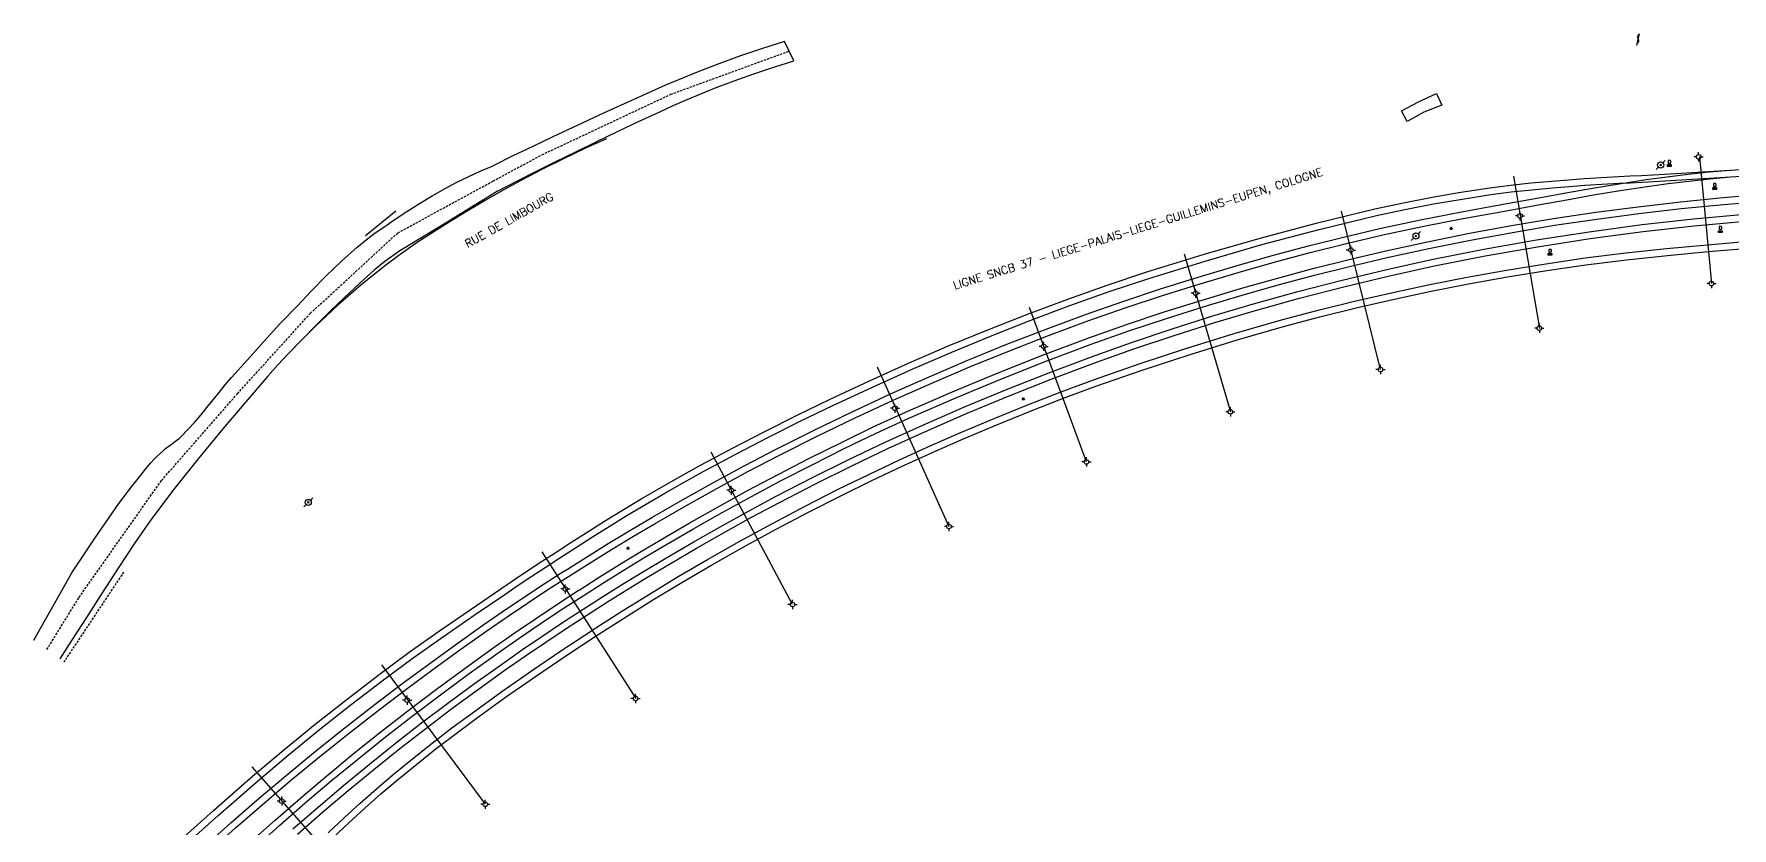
# Model space of a CAD drawing. Header units: millimetres. Extents: x 257000 to 258003, y 144043 to 145001.
# Drawn here: x 257050.1 to 257421.6, y 144420.5 to 144594.1 of the extents above; entities that cross this region are included whole.
import ezdxf
from ezdxf.enums import TextEntityAlignment as Align

# ---------------------------------------------------------------- set-up
doc = ezdxf.new("R2010")
doc.units = ezdxf.units.MM
doc.linetypes.add('DASHED', pattern=[0.75, 0.5, -0.25])
doc.layers.get('0').update_dxf_attribs({"linetype": 'CONTINUOUS'})
for name, color, linetype in [('W0001', 6, 'DASHED'), ('W0008', 7, 'CONTINUOUS'), ('W0010', 4, 'CONTINUOUS'), ('W0104', 1, 'CONTINUOUS'), ('W0112', 1, 'DASHED'), ('W0214', 2, 'CONTINUOUS'), ('W0310', 3, 'CONTINUOUS'), ('W0438', 7, 'CONTINUOUS'), ('W0473', 7, 'CONTINUOUS'), ('W0610', 7, 'CONTINUOUS'), ('W0611', 7, 'CONTINUOUS'), ('W0700', 7, 'CONTINUOUS'), ('W0850', 7, 'CONTINUOUS'), ('W0989', 7, 'CONTINUOUS')]:
    doc.layers.add(name, color=color, linetype=linetype)
doc.styles.get("Standard").update_dxf_attribs({"font": 'romans.shx', "width": 0.85})

# ---------------------------------------------------------------- blocks, each defined once
blk = doc.blocks.new('T610')
for p, q in [((-0.500001, 0), (-1.000002, 0)), ((0, 0.500001), (0, 1.000002)), ((0.500001, 0), (1.000002, 0)), ((0, -0.500001), (0, -1.000002))]:
    blk.add_line(p, q)
blk.add_ellipse((0, 0), major_axis=(-0.353554, 0.353554), ratio=1, start_param=3.926990817, end_param=10.2101761242)
blk = doc.blocks.new('T473')
for p, q in [((-0.166667, 0.166667), (0.166667, -0.166667)), ((-0.166667, -0.166667), (0.166667, 0.166667)), ((0.500001, 0.500001), (1.000002, 1.000002)), ((-1.000002, -1.000002), (-0.500001, -0.500001))]:
    blk.add_line(p, q)
blk.add_ellipse((0, 0), major_axis=(0.471405, 0.471405), ratio=1, start_param=5.4977871438, end_param=11.780972451)
blk = doc.blocks.new('T850')
for p, q in [((-0.25, -0.15), (0, 0.32)), ((0, 0.32), (0.25, -0.15)), ((-0.25, -0.15), (0.25, -0.15))]:
    blk.add_line(p, q)
for major_axis in [(-0.106, 0.106), (-0.0354, 0.0354), (-0.0236, 0.0236)]:
    blk.add_ellipse((0, 0), major_axis=major_axis, ratio=1, start_param=3.926991, end_param=10.210176)
blk = doc.blocks.new('T438')
for p, q in [((-0.4, 0.2), (0.4, 0.2)), ((-0.4, -0.2), (-0.4, 0.2)), ((0.15, 1.1), (-0.3, 1.1)), ((-0.3, 1.1), (-0.3, 0.5)), ((-0.3, 0.5), (0.15, 0.5)), ((0.3, 0.65), (0.3, 0.95)), ((0.4, 0.2), (0.4, -0.2))]:
    blk.add_line(p, q)
at = {"flags": 128}
for points in [[(-0.4, -0.2), (0.4, 0.2)], [(0.4, -0.2), (-0.4, -0.2)]]:
    blk.add_lwpolyline(points, dxfattribs=at)
for centre, major_axis, start_param, end_param in [((0.15, 0.95), (0.106, -0.106), 0.785398, 2.356194), ((0.15, 0.65), (0.106, 0.106), 3.926991, 5.497787)]:
    blk.add_ellipse(centre, major_axis=major_axis, ratio=1, start_param=start_param, end_param=end_param)
blk = doc.blocks.new('t310o')
at = {"color": 0, "linetype": 'Continuous'}
for centre, start, end in [((-0.5, 0.38), 216.8699, 323.1304), ((0.5, -0.37), 36.8699, 143.1303)]:
    blk.add_arc(centre, 0.625, start, end, dxfattribs=at)

msp = doc.modelspace()

# ---------------------------------------------------------------- linework, layer by layer
at = {"layer": 'W0001'}
msp.add_lwpolyline([(257052.96, 144459.53), (257059.99, 144470.93), (257078.04, 144496.5), (257094.65, 144515.48), (257110.56, 144533.01), (257129.71, 144550.63), (257150.57, 144561.99), (257161.26, 144567.73), (257189.4, 144580.94), (257215.32, 144590.4)], dxfattribs=at)
at = {"layer": 'W0008'}
for points in [[(257214.3, 144592.53), (257209.47, 144591), (257204.68, 144589.37), (257199.91, 144587.64), (257195.19, 144585.82), (257188.31, 144582.96), (257181.51, 144579.92), (257174.75, 144576.8), (257168, 144573.66), (257163.62, 144571.62), (257159.26, 144569.55), (257154.91, 144567.46), (257150.58, 144565.34)], [(257216.33, 144588.27), (257214.3, 144592.53)], [(257151.55, 144559.79), (257155.78, 144561.96), (257160.03, 144564.11), (257164.28, 144566.23), (257168.55, 144568.33), (257173.14, 144570.58), (257177.75, 144572.81), (257182.37, 144575), (257187.01, 144577.14), (257189.99, 144578.48), (257192.98, 144579.79), (257195.99, 144581.06), (257199.02, 144582.27), (257203.31, 144583.89), (257207.62, 144585.42), (257211.96, 144586.89), (257216.33, 144588.27)], [(257050.13, 144461.56), (257050.13, 144461.56), (257058.42, 144476.29), (257063.5, 144483.93), (257068.73, 144491.47), (257069.62, 144492.69), (257070.53, 144493.89), (257071.46, 144495.07), (257072.39, 144496.26), (257073.2, 144497.3), (257074.01, 144498.34), (257074.84, 144499.36), (257075.7, 144500.36), (257076.36, 144501.06), (257077.04, 144501.75), (257077.73, 144502.41), (257078.45, 144503.06), (257078.92, 144503.46), (257079.41, 144503.84), (257079.9, 144504.2), (257080.4, 144504.57), (257080.9, 144504.93), (257081.39, 144505.31), (257081.87, 144505.7), (257082.33, 144506.12), (257083.82, 144507.63), (257085.26, 144509.2), (257086.64, 144510.81), (257087.98, 144512.46), (257089.3, 144514.12), (257090.63, 144515.77), (257091.97, 144517.41), (257093.36, 144519.02), (257096.88, 144522.98), (257100.42, 144526.91), (257104.02, 144530.81), (257107.67, 144534.65), (257110.86, 144537.96), (257114.08, 144541.25), (257117.38, 144544.46), (257120.82, 144547.53), (257122.78, 144549.11), (257124.8, 144550.62), (257126.86, 144552.07), (257128.95, 144553.49), (257131.67, 144555.3), (257134.43, 144557.06), (257137.23, 144558.75), (257140.08, 144560.36), (257142.65, 144561.72), (257145.26, 144563), (257147.9, 144564.2), (257150.58, 144565.34)], [(257151.55, 144559.79), (257148.82, 144558.11), (257146.09, 144556.43), (257143.36, 144554.74), (257140.64, 144553.04), (257137.16, 144550.93), (257133.65, 144548.85), (257130.19, 144546.7), (257126.85, 144544.35), (257124.55, 144542.51), (257122.35, 144540.55), (257120.22, 144538.53), (257118.09, 144536.51), (257114.95, 144533.5), (257111.84, 144530.45), (257108.78, 144527.36), (257105.77, 144524.22), (257103.5, 144521.77), (257101.27, 144519.28), (257099.07, 144516.76), (257096.9, 144514.22), (257091.47, 144507.76), (257086.08, 144501.25), (257080.82, 144494.65), (257075.73, 144487.9), (257072.05, 144482.66), (257068.53, 144477.31), (257065.08, 144471.92), (257061.61, 144466.54), (257058.33, 144461.49), (257055.8, 144457.48)]]:
    msp.add_lwpolyline(points, dxfattribs=at)
at = {"layer": 'W0010'}
msp.add_lwpolyline([(257129.3, 144555.38), (257122.68, 144550.02)], dxfattribs=at)
at = {"layer": 'W0104'}
msp.add_lwpolyline([(257358.1, 144578.57), (257354.17, 144577.03), (257350.49, 144575.02), (257349.29, 144577.34), (257353.01, 144579.33), (257356.96, 144581.11)], close=True, dxfattribs=at)
at = {"layer": 'W0112'}
msp.add_lwpolyline([(257069.73, 144476.45), (257056.69, 144456.84), (257056.69, 144456.84)], dxfattribs=at)
at = {"layer": 'W0214'}
msp.add_lwpolyline([(257175.35, 144571.24), (257170.65, 144569.09), (257165.99, 144566.86), (257161.37, 144564.55), (257156.79, 144562.15), (257152.78, 144559.96), (257148.8, 144557.7), (257144.87, 144555.37), (257140.98, 144552.98), (257137.35, 144550.69), (257133.76, 144548.36), (257130.22, 144545.94), (257126.79, 144543.37), (257121.62, 144539.18), (257116.61, 144534.81), (257111.75, 144530.27), (257107.05, 144525.56)], dxfattribs=at)
at = {"layer": 'W0310'}
msp.add_lwpolyline([(257401.29, 144594.14), (257400.67, 144591.62)], dxfattribs=at)
at = {"layer": 'W0611'}
for points in [[(257414.44, 144567.24), (257417.07, 144539.58)], [(257373.74, 144563.08), (257379.44, 144529.75)], [(257336.1, 144555.41), (257344.64, 144520.76)], [(257301.73, 144546.03), (257311.87, 144511.51)], [(257280.34, 144500.56), (257267.9, 144534.3)], [(257234.55, 144521.36), (257250.29, 144486.4)], [(257216.04, 144469.34), (257198.26, 144502.69)], [(257161.21, 144480.86), (257181.76, 144448.82)], [(257126.12, 144456.21), (257148.81, 144425.7)], [(257097.82, 144433.9), (257123.15, 144404.95)]]:
    msp.add_lwpolyline(points, dxfattribs=at)
at = {"layer": 'W0700'}
for points in [[(257164.14, 144480.66), (257167.79, 144483.06), (257171.47, 144485.42), (257175.18, 144487.74), (257178.9, 144490.01), (257183.12, 144492.54), (257187.37, 144495.02), (257191.64, 144497.45), (257195.95, 144499.82), (257202.96, 144503.57), (257210.01, 144507.24), (257217.11, 144510.81), (257224.27, 144514.27), (257232.91, 144518.3), (257241.61, 144522.21), (257250.36, 144525.98), (257259.18, 144529.6), (257267.69, 144532.95), (257276.25, 144536.16), (257284.86, 144539.23), (257293.54, 144542.11), (257305.91, 144545.93), (257318.36, 144549.52), (257330.88, 144552.84), (257343.47, 144555.88), (257349.71, 144557.24), (257355.98, 144558.45), (257362.27, 144559.53), (257368.59, 144560.49), (257373.11, 144561.07), (257377.65, 144561.56), (257382.19, 144561.98), (257386.74, 144562.35), (257389.25, 144562.54), (257391.75, 144562.7), (257394.26, 144562.85), (257396.77, 144562.98), (257399.28, 144563.1), (257401.79, 144563.22), (257404.3, 144563.35), (257406.81, 144563.5), (257410.42, 144563.71), (257414.03, 144563.93), (257417.63, 144564.15), (257421.24, 144564.38)], [(257164.97, 144479.41), (257168.61, 144481.8), (257172.28, 144484.15), (257175.96, 144486.46), (257179.68, 144488.73), (257183.88, 144491.24), (257188.11, 144493.72), (257192.37, 144496.14), (257196.66, 144498.51), (257203.65, 144502.25), (257210.69, 144505.9), (257217.77, 144509.46), (257224.91, 144512.92), (257233.53, 144516.93), (257242.21, 144520.83), (257250.94, 144524.59), (257259.74, 144528.21), (257268.22, 144531.55), (257276.75, 144534.75), (257285.34, 144537.81), (257293.99, 144540.68), (257306.34, 144544.49), (257318.75, 144548.07), (257331.24, 144551.39), (257343.81, 144554.42), (257350.02, 144555.77), (257356.26, 144556.97), (257362.52, 144558.05), (257368.8, 144559), (257373.3, 144559.59), (257377.81, 144560.07), (257382.34, 144560.48), (257386.86, 144560.86), (257389.36, 144561.05), (257391.87, 144561.21), (257394.37, 144561.35), (257396.88, 144561.48), (257399.38, 144561.6), (257401.89, 144561.73), (257404.4, 144561.86), (257406.9, 144562), (257410.51, 144562.21), (257414.12, 144562.43), (257417.72, 144562.65), (257421.33, 144562.88)], [(257166.28, 144476.77), (257170.98, 144479.76), (257175.72, 144482.69), (257180.49, 144485.57), (257185.29, 144488.4), (257192.02, 144492.26), (257198.8, 144496.06), (257205.62, 144499.77), (257212.51, 144503.36), (257220.77, 144507.51), (257229.09, 144511.53), (257237.48, 144515.43), (257245.92, 144519.19), (257254.4, 144522.8), (257262.94, 144526.27), (257271.53, 144529.61), (257280.17, 144532.8), (257288.34, 144535.66), (257296.56, 144538.37), (257304.82, 144540.96), (257313.11, 144543.43), (257321, 144545.66), (257328.93, 144547.78), (257336.88, 144549.78), (257344.86, 144551.65), (257353.45, 144553.49), (257362.07, 144555.17), (257370.7, 144556.75), (257379.34, 144558.32), (257385.19, 144559.38), (257391.05, 144560.42), (257396.92, 144561.4), (257402.8, 144562.29), (257407.39, 144562.91), (257411.99, 144563.47), (257416.6, 144563.96), (257421.21, 144564.38), (257425.52, 144564.67)], [(257167.09, 144475.51), (257171.78, 144478.49), (257176.5, 144481.41), (257181.25, 144484.28), (257186.04, 144487.1), (257192.76, 144490.95), (257199.52, 144494.74), (257206.32, 144498.44), (257213.19, 144502.02), (257221.43, 144506.16), (257229.73, 144510.18), (257238.1, 144514.06), (257246.52, 144517.81), (257254.98, 144521.41), (257263.49, 144524.88), (257272.06, 144528.21), (257280.68, 144531.39), (257288.83, 144534.24), (257297.02, 144536.94), (257305.26, 144539.52), (257313.53, 144541.98), (257321.4, 144544.21), (257329.3, 144546.32), (257337.23, 144548.32), (257345.19, 144550.18), (257353.76, 144552.02), (257362.36, 144553.7), (257370.98, 144555.28), (257379.61, 144556.84), (257385.44, 144557.9), (257391.29, 144558.94), (257397.14, 144559.92), (257403.01, 144560.8), (257407.58, 144561.42), (257412.16, 144561.98), (257416.74, 144562.47), (257421.33, 144562.88), (257425.63, 144563.18)], [(257169.41, 144472.54), (257173.79, 144475.34), (257178.19, 144478.09), (257182.63, 144480.79), (257187.1, 144483.44), (257193.49, 144487.15), (257199.92, 144490.78), (257206.39, 144494.34), (257212.91, 144497.81), (257219.81, 144501.36), (257226.74, 144504.83), (257233.73, 144508.2), (257240.78, 144511.43), (257250.7, 144515.76), (257260.7, 144519.92), (257270.77, 144523.91), (257280.91, 144527.71), (257289.12, 144530.61), (257297.38, 144533.35), (257305.69, 144535.96), (257314.03, 144538.45), (257321.94, 144540.7), (257329.87, 144542.83), (257337.84, 144544.84), (257345.83, 144546.72), (257354.96, 144548.71), (257364.12, 144550.55), (257373.31, 144552.24), (257382.52, 144553.78), (257391.76, 144555.15), (257401.03, 144556.37), (257410.31, 144557.44), (257419.61, 144558.37), (257429.09, 144559.16)], [(257170.23, 144471.28), (257174.59, 144474.07), (257178.98, 144476.81), (257183.4, 144479.51), (257187.86, 144482.15), (257194.23, 144485.84), (257200.64, 144489.47), (257207.1, 144493.02), (257213.61, 144496.48), (257220.48, 144500.02), (257227.39, 144503.48), (257234.36, 144506.84), (257241.39, 144510.06), (257251.29, 144514.38), (257261.26, 144518.53), (257271.3, 144522.51), (257281.42, 144526.3), (257289.61, 144529.19), (257297.85, 144531.93), (257306.13, 144534.53), (257314.45, 144537.01), (257322.33, 144539.25), (257330.24, 144541.38), (257338.19, 144543.39), (257346.17, 144545.26), (257355.27, 144547.24), (257364.4, 144549.08), (257373.56, 144550.76), (257382.76, 144552.3), (257391.98, 144553.67), (257401.22, 144554.88), (257410.48, 144555.95), (257419.75, 144556.88), (257429.21, 144557.66)], [(257170.28, 144468.32), (257174.75, 144471.2), (257179.26, 144474.02), (257183.8, 144476.79), (257188.37, 144479.52), (257194.34, 144483), (257200.35, 144486.43), (257206.4, 144489.78), (257212.51, 144493.04), (257220.43, 144497.11), (257228.4, 144501.08), (257236.44, 144504.92), (257244.54, 144508.61), (257253.67, 144512.58), (257262.86, 144516.39), (257272.12, 144520.05), (257281.44, 144523.54), (257290.23, 144526.67), (257299.08, 144529.65), (257307.98, 144532.47), (257316.92, 144535.13), (257326.59, 144537.82), (257336.3, 144540.33), (257346.05, 144542.67), (257355.85, 144544.8), (257367.31, 144547.06), (257378.81, 144549.09), (257390.35, 144550.89), (257401.92, 144552.46), (257413.14, 144553.71), (257424.38, 144554.71)], [(257171.09, 144467.07), (257175.56, 144469.93), (257180.05, 144472.74), (257184.57, 144475.51), (257189.13, 144478.22), (257195.09, 144481.7), (257201.08, 144485.12), (257207.12, 144488.46), (257213.2, 144491.71), (257221.1, 144495.77), (257229.06, 144499.73), (257237.07, 144503.56), (257245.15, 144507.24), (257254.26, 144511.2), (257263.43, 144515), (257272.66, 144518.65), (257281.95, 144522.13), (257290.72, 144525.25), (257299.54, 144528.22), (257308.42, 144531.03), (257317.34, 144533.69), (257326.97, 144536.37), (257336.66, 144538.88), (257346.39, 144541.21), (257356.16, 144543.34), (257367.59, 144545.59), (257379.06, 144547.61), (257390.56, 144549.41), (257402.11, 144550.97), (257413.3, 144552.22), (257424.52, 144553.21)], [(257172.27, 144463.74), (257178.49, 144467.74), (257184.76, 144471.64), (257191.08, 144475.46), (257197.46, 144479.19), (257204.53, 144483.19), (257211.66, 144487.08), (257218.84, 144490.88), (257226.08, 144494.57), (257232.74, 144497.83), (257239.44, 144501), (257246.2, 144504.07), (257252.99, 144507.05), (257260.15, 144510.07), (257267.35, 144513), (257274.59, 144515.82), (257281.89, 144518.5), (257292.09, 144522.05), (257302.35, 144525.42), (257312.66, 144528.61), (257323.04, 144531.6), (257331.01, 144533.73), (257339.02, 144535.72), (257347.06, 144537.56), (257355.13, 144539.27), (257363.67, 144540.95), (257372.23, 144542.49), (257380.82, 144543.89), (257389.42, 144545.15), (257398.34, 144546.26), (257407.27, 144547.21), (257416.22, 144548.04), (257425.16, 144548.82)], [(257173.1, 144462.49), (257179.29, 144466.47), (257185.54, 144470.37), (257191.85, 144474.17), (257198.21, 144477.89), (257205.26, 144481.88), (257212.37, 144485.76), (257219.53, 144489.55), (257226.75, 144493.23), (257233.39, 144496.48), (257240.08, 144499.64), (257246.81, 144502.7), (257253.58, 144505.67), (257260.72, 144508.68), (257267.9, 144511.6), (257275.12, 144514.41), (257282.39, 144517.09), (257292.57, 144520.62), (257302.8, 144523.99), (257313.09, 144527.17), (257323.44, 144530.16), (257331.39, 144532.28), (257339.37, 144534.26), (257347.39, 144536.09), (257355.43, 144537.8), (257363.94, 144539.48), (257372.48, 144541.01), (257381.04, 144542.41), (257389.63, 144543.66), (257398.52, 144544.77), (257407.44, 144545.72), (257416.36, 144546.55), (257425.29, 144547.33)], [(257080.96, 144416.73), (257089.4, 144424.33), (257097.96, 144431.8), (257104.75, 144437.54), (257111.63, 144443.18), (257118.61, 144448.7), (257125.67, 144454.1), (257132.22, 144458.92), (257138.86, 144463.62), (257145.55, 144468.24), (257152.26, 144472.82), (257155.21, 144474.82), (257158.18, 144476.79), (257161.17, 144478.75), (257164.16, 144480.67)], [(257081.97, 144415.62), (257090.39, 144423.21), (257098.93, 144430.66), (257105.71, 144436.39), (257112.57, 144442.01), (257119.53, 144447.51), (257126.57, 144452.9), (257133.11, 144457.72), (257139.73, 144462.4), (257146.41, 144467.01), (257153.11, 144471.58), (257156.05, 144473.57), (257159.01, 144475.54), (257161.98, 144477.49), (257164.97, 144479.41)], [(257087.49, 144416.53), (257093.2, 144421.63), (257098.97, 144426.65), (257105.32, 144432.01), (257111.75, 144437.28), (257118.24, 144442.46), (257124.79, 144447.57), (257130.6, 144452), (257136.47, 144456.36), (257142.38, 144460.65), (257148.35, 144464.87), (257152.78, 144467.93), (257157.25, 144470.93), (257161.75, 144473.88), (257166.29, 144476.78)], [(257088.5, 144415.42), (257094.19, 144420.51), (257099.95, 144425.51), (257106.28, 144430.86), (257112.69, 144436.11), (257119.17, 144441.29), (257125.7, 144446.39), (257131.5, 144450.81), (257137.35, 144455.15), (257143.26, 144459.43), (257149.21, 144463.64), (257153.63, 144466.69), (257158.08, 144469.68), (257162.57, 144472.62), (257167.09, 144475.51)], [(257097.8, 144417.66), (257102.89, 144422.22), (257108.51, 144427.11), (257114.19, 144431.93), (257119.94, 144436.68), (257125.75, 144441.34), (257131.92, 144446.14), (257138.17, 144450.85), (257144.47, 144455.48), (257150.82, 144460.04), (257155.41, 144463.25), (257160.04, 144466.4), (257164.71, 144469.5), (257169.42, 144472.55)], [(257098.81, 144416.55), (257103.88, 144421.09), (257109.49, 144425.97), (257115.15, 144430.78), (257120.88, 144435.51), (257126.68, 144440.16), (257132.84, 144444.95), (257139.06, 144449.65), (257145.35, 144454.27), (257151.69, 144458.81), (257156.27, 144462.01), (257160.88, 144465.16), (257165.54, 144468.25), (257170.23, 144471.28)], [(257106.78, 144420.29), (257112.3, 144425.08), (257117.87, 144429.81), (257123.51, 144434.47), (257129.21, 144439.05), (257134.91, 144443.47), (257140.68, 144447.82), (257146.5, 144452.08), (257152.37, 144456.28), (257156.79, 144459.37), (257161.25, 144462.41), (257165.75, 144465.4), (257170.29, 144468.33)], [(257107.77, 144419.16), (257113.27, 144423.94), (257118.83, 144428.66), (257124.45, 144433.31), (257130.14, 144437.87), (257135.82, 144442.28), (257141.57, 144446.61), (257147.38, 144450.87), (257153.23, 144455.06), (257157.64, 144458.14), (257162.09, 144461.17), (257166.57, 144464.14), (257171.09, 144467.07)], [(257114.51, 144419.46), (257117.97, 144422.72), (257121.49, 144425.93), (257125.05, 144429.09), (257128.67, 144432.17), (257132.91, 144435.65), (257137.21, 144439.04), (257141.56, 144442.37), (257145.96, 144445.64), (257152.44, 144450.31), (257158.99, 144454.88), (257165.6, 144459.36), (257172.28, 144463.75)], [(257115.54, 144418.37), (257118.99, 144421.62), (257122.48, 144424.81), (257126.03, 144427.95), (257129.63, 144431.02), (257133.85, 144434.48), (257138.13, 144437.86), (257142.47, 144441.17), (257146.85, 144444.42), (257153.31, 144449.08), (257159.84, 144453.65), (257166.44, 144458.12), (257173.1, 144462.49)]]:
    msp.add_lwpolyline(points, dxfattribs=at)

# ---------------------------------------------------------------- block references
at = {"layer": 'W0310', "rotation": 256.1922899850886}
msp.add_blockref('t310o', (257401.03, 144593.08), dxfattribs=at)
at = {"layer": 'W0438'}
for p in [(257407.89, 144565.38), (257417.79, 144560.34), (257419.04, 144550.92), (257381.78, 144545.94)]:
    msp.add_blockref('T438', p, dxfattribs=at)
at = {"layer": 'W0473'}
for p in [(257405.97, 144565.49), (257352.42, 144549.96), (257110.13, 144491.7)]:
    msp.add_blockref('T473', p, dxfattribs=at)
at = {"layer": 'W0610'}
for p in [(257414.26, 144567.26), (257375.19, 144554.36), (257338.2, 144546.89), (257417.08, 144539.55), (257304.24, 144537.43), (257379.43, 144529.82), (257270.98, 144525.83), (257344.68, 144520.76), (257238.46, 144512.29), (257311.85, 144511.52), (257280.36, 144500.56), (257202.67, 144494.35), (257250.28, 144486.43), (257166.36, 144472.77), (257216.06, 144469.37), (257181.72, 144448.83), (257131.77, 144448.46), (257104.33, 144426.38), (257148.85, 144425.68)]:
    msp.add_blockref('T610', p, dxfattribs=at)
at = {"layer": 'W0850'}
for p in [(257360.14, 144551.64), (257266.57, 144514.34), (257180.05, 144481.66)]:
    msp.add_blockref('T850', p, dxfattribs=at)

# ---------------------------------------------------------------- texts
at = {"layer": 'W0989'}
for s, rotation, p in [('LIGNE SNCB 37 - LIEGE-PALAIS-LIEGE-GUILLEMINS-EUPEN, COLOGNE', 17.2008, (257251.28, 144539.08)), ('RUE DE LIMBOURG', 29.4526, (257144.59, 144548.08))]:
    msp.add_text(s, height=1.75, rotation=rotation, dxfattribs=at).set_placement(p, align=Align.MIDDLE_LEFT)

doc.saveas('drawing.dxf')
